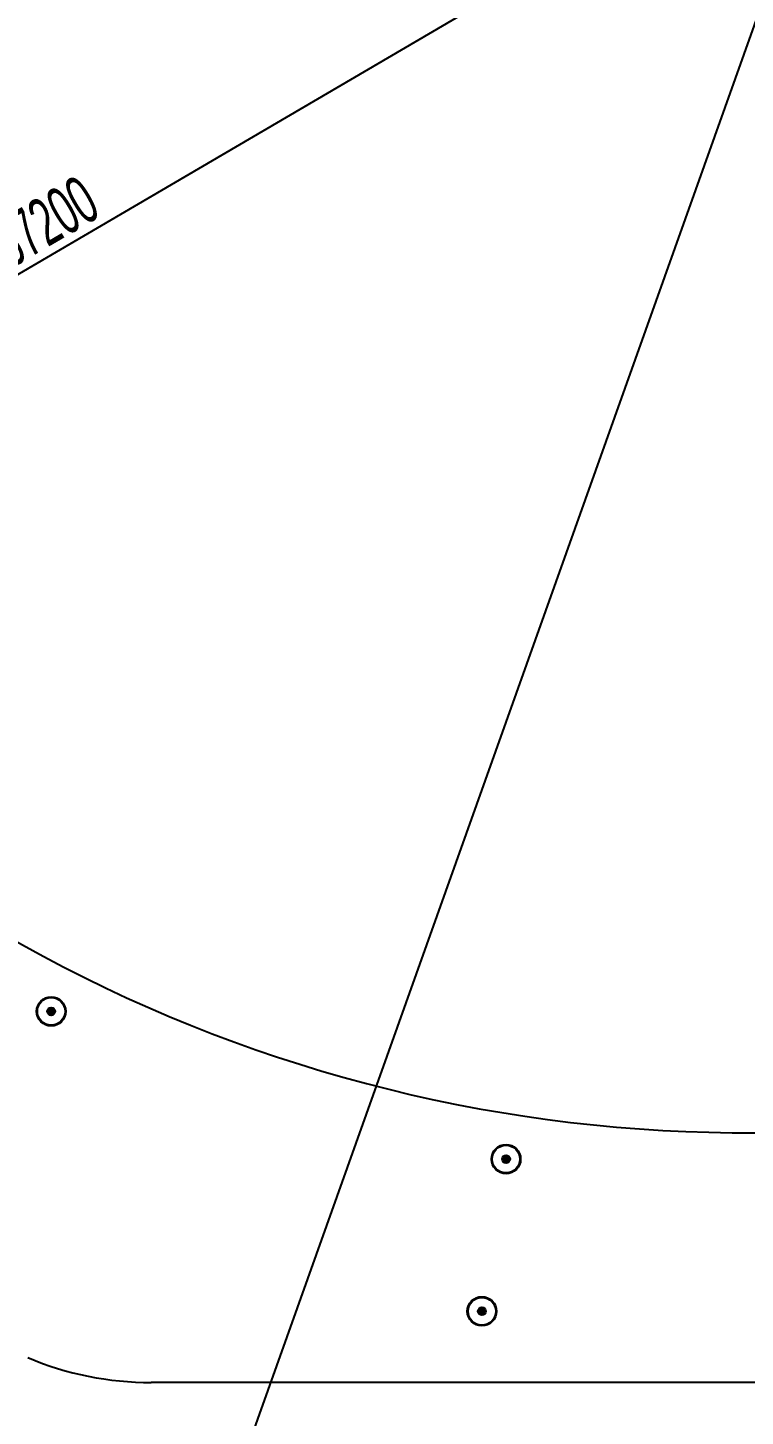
# Model space of a CAD drawing. Extents: x 1962160 to 37842216, y -162679 to 2997677.
# Drawn here: x 37586673 to 37613660, y 2690410 to 2742666 of the extents above; entities that cross this region are included whole.
import ezdxf

# ---------------------------------------------------------------- set-up
doc = ezdxf.new("R2010")
doc.units = 0
doc.header["$LTSCALE"] = 1000
doc.linetypes.add('CENTER', pattern=[2, 1.25, -0.25, 0.25, -0.25])
doc.linetypes.add('CENTER2', pattern=[28.575000000000003, 19.05, -3.175, 3.175, -3.175])
doc.layers.get('0').update_dxf_attribs({"color": 8})
doc.layers.get('Defpoints').update_dxf_attribs({"color": 8})
for name, color, linetype in [('#幕墙线-平面', 8, 'Continuous'), ('#标注', 8, 'Continuous'), ('#轴线', 8, 'CENTER2'), ('A-FLOR', 8, 'Continuous'), ('A-GRID', 8, 'CENTER'), ('A-STRS-HRAL', 8, 'Continuous'), ('COLUMN', 8, 'Continuous'), ('DIM', 8, 'Continuous'), ('G-ACCS', 8, 'Continuous'), ('PUB_HATCH', 8, 'Continuous'), ('周边建筑', 8, 'Continuous')]:
    doc.layers.add(name, color=color, linetype=linetype)
doc.styles.add('JHZX', font='jrs.shx', dxfattribs={"width": 0.6, "bigfont": 'jhz.shx'})
doc.dimstyles.new('JZBZ-600', dxfattribs={"dimscale": 600, "dimtxt": 3, "dimasz": 1.5, "dimexe": 1, "dimexo": 1, "dimgap": 0.5, "dimtad": 1, "dimdec": 0, "dimdsep": 46, "dimtxsty": 'JHZX', "dimblk1": 'ARCHTICK', "dimblk2": 'ARCHTICK', "dimsah": 1, "dimcen": 0, "dimclrd": 1, "dimclre": 1, "dimclrt": 2, "dimadec": 1, "dimazin": 2, "dimtfac": 1, "dimtdec": 0, "dimtix": 1, "dimtmove": 0, "dimatfit": 3, "dimfxl": 1, "dimtolj": 1, "dimlwd": -1, "dimlwe": -1, "dimarcsym": 1})

# ---------------------------------------------------------------- blocks, each defined once
blk = doc.blocks.new('ZWBLB')
at = {"layer": '周边建筑'}
for radius in [550, 520]:
    blk.add_circle((0, 0), radius, dxfattribs=at)
blk = doc.blocks.new('_YZH')
blk.add_circle((0, 0), 0.5)
at = {"layer": 'PUB_HATCH', "const_width": 0.5}
blk.add_lwpolyline([(-0.25, 0, 1), (0.25, 0, 1)], format="xyb", close=True, dxfattribs=at)
blk = doc.blocks.new('ECC')
at = {"layer": '周边建筑'}
blk.add_lwpolyline([(-144961.0630997047, 507399.6531258309, -0.4915583733557337), (-154134.5659141839, 534387.8212054032, 0.5294089154655723), (-166641.3883495554, 565013.4754202063, 0.3080313207257979), (-209345.4067650139, 547543.4786255118, 0.003255396117052669), (-209742.5934910476, 546935.049921216, 0.4514162296451251), (-206551.6844001412, 535678.5807068688, -0.5041137469169682), (-200160.8861739784, 502524.0348162339, 0.4317738221259302), (-198073.9038008526, 473484.7438077703, 0.2572373842583365), (-145094.9677719325, 463827.4077287451, 0.7172904305080308)], format="xyb", close=True, dxfattribs=at)
blk.add_arc((-162819.866218321, 516737.4065481108), 65000.00000000001, 322.2636191903554, 219.1220131277626, dxfattribs=at)
at = {"layer": 'COLUMN', "xscale": 300, "yscale": 300, "zscale": 300}
for p in [(-188924.3199533448, 465504.5314072794), (-171814.8479581326, 459945.3269638903), (-172722.1678553671, 454216.7345884386)]:
    blk.add_blockref('_YZH', p, dxfattribs=at)
at = {"layer": '周边建筑'}
for p in [(-188924.3199533448, 465504.5314068478), (-171814.8479581326, 459945.3269634582), (-172722.1678553671, 454216.7345880065)]:
    blk.add_blockref('ZWBLB', p, dxfattribs=at)
blk = doc.blocks.new('总体道路0521')
at = {"layer": 'G-ACCS'}
blk.add_line((35647994.84972021, 2918591.976535513), (35647950.17265674, 2918591.976535513), dxfattribs=at)
blk.add_arc((35647950.17265674, 2918603.976535513), 12, 247.2224412316008, 270, dxfattribs=at)
blk = doc.blocks.new('A$C06ac024f')
at = {"xscale": 1000, "yscale": 1000, "zscale": 1000}
blk.add_blockref('总体道路0521', (-35647972511.19448, -2918657176.530752), dxfattribs=at)
at = {"layer": '周边建筑'}
blk.add_blockref('ECC', (162819.8602113798, -516737.4017797778), dxfattribs=at)
blk = doc.blocks.new('A$C80b62fe7')
at = {"layer": '#幕墙线-平面'}
for radius, start, end in [(128529.4436852644, 333.5022467601689, 195.775796910644), (127529.4436852644, 333.539850647279, 195.7883970499479)]:
    blk.add_arc((71051.57360945642, 188867.3555372115), radius, start, end, dxfattribs=at)
blk = doc.blocks.new('DASWQE')
at = {"layer": 'DIM', "ltscale": 10}
blk.add_blockref('A$C80b62fe7', (-71047.03888088465, -188862.9763723449), dxfattribs=at)
blk = doc.blocks.new('_ARCHTICK')
at = {"const_width": 0.15}
blk.add_lwpolyline([(-0.5, -0.5), (0.5, 0.5)], dxfattribs=at)
blk = doc.blocks.new('*D104')
at = {"layer": '#标注', "color": 1, "transparency": 16777216}
for p, q in [((36781660.3661246, 2916845.416876333), (36784156.97577861, 2912585.622692861)), ((36725877.25225024, 2879124.095150679), (36783853.59030167, 2913103.26856832)), ((36723684.02807317, 2882866.243458692), (36726180.63772718, 2878606.44927522))]:
    blk.add_line(p, q, dxfattribs=at)
at = {"layer": 'Defpoints', "color": 0, "transparency": 16777216}
for p in [(36781356.98064765, 2917363.062751792), (36783853.59030167, 2913103.26856832), (36723380.64259622, 2883383.88933415)]:
    blk.add_point(p, dxfattribs=at)
at = {"layer": '#标注', "color": 1, "transparency": 16777216, "xscale": 900, "yscale": 900, "zscale": 900}
for p, rotation in [((36783853.59030167, 2913103.26856832), 30.37400968452037), ((36725877.25225024, 2879124.095150679), 210.3740096845204)]:
    blk.add_blockref('_ARCHTICK', p, dxfattribs=dict(at, rotation=rotation))
at = {"layer": '#标注', "color": 2, "transparency": 16777216, "insert": (36754258.65032206, 2897148.973610416), "char_height": 1800, "attachment_point": 5, "rotation": 30.37400968452037, "style": 'JHZX'}
blk.add_mtext('\\A1;67200', dxfattribs=at)
blk = doc.blocks.new('*D107')
at = {"layer": '#标注', "color": 1, "transparency": 16777216}
for p, q in [((36841600.49494493, 2932740.593753982), (36838647.90825477, 2932058.935405683)), ((36834817.40619402, 2887353.887143297), (36832193.13111316, 2888869.013067656))]:
    blk.add_line(p, q, dxfattribs=at)
blk.add_arc((36780598.51695529, 2918657.177440436), 60176.32874556846, 330.0000000000051, 12.99999999999468, dxfattribs=at)
at = {"layer": 'Defpoints', "color": 0, "transparency": 16777216}
for p in [(36842185.11698381, 2932875.564386589), (36780598.51695529, 2918657.177440436), (36838539.23566127, 2902407.141836517), (36835337.0214363, 2887053.887143296)]:
    blk.add_point(p, dxfattribs=at)
at = {"layer": '#标注', "color": 1, "transparency": 16777216, "xscale": 900, "yscale": 900, "zscale": 900}
for p, rotation in [((36839232.53029364, 2932193.906038289), 102.9999999999947), ((36832712.74635544, 2888569.013067656), 240.000000000005)]:
    blk.add_blockref('_ARCHTICK', p, dxfattribs=dict(at, rotation=rotation))
at = {"layer": '#标注', "color": 2, "transparency": 16777216, "insert": (36838927.0416475, 2909939.921017965), "char_height": 1800, "attachment_point": 5, "rotation": 81.49999999999952, "style": 'JHZX'}
blk.add_mtext('\\A1;43°', dxfattribs=at)
blk = doc.blocks.new('*D115')
at = {"layer": '#标注', "color": 1, "transparency": 16777216}
for p, q in [((36781163.74455722, 2918455.887206679), (36785933.89937644, 2916757.12802474)), ((36719446.12023383, 2731846.378676081), (36785368.67177467, 2916958.418258453)), ((36715241.19301637, 2733343.847624307), (36720011.3478356, 2731645.088442368))]:
    blk.add_line(p, q, dxfattribs=at)
at = {"layer": 'Defpoints', "color": 0, "transparency": 16777216}
for p in [(36780598.51695544, 2918657.177440392), (36785368.67177467, 2916958.418258453), (36714675.9654146, 2733545.13785802)]:
    blk.add_point(p, dxfattribs=at)
at = {"layer": '#标注', "color": 1, "transparency": 16777216, "xscale": 900, "yscale": 900, "zscale": 900}
for p, rotation in [((36785368.67177467, 2916958.418258453), 70.39804444161874), ((36719446.12023383, 2731846.378676081), 250.3980444416187)]:
    blk.add_blockref('_ARCHTICK', p, dxfattribs=dict(at, rotation=rotation))
at = {"layer": '#标注', "color": 2, "transparency": 16777216, "insert": (36751276.94080069, 2824804.978934683), "char_height": 1800, "attachment_point": 5, "rotation": 70.39804444161874, "style": 'JHZX'}
blk.add_mtext('\\A1;196500', dxfattribs=at)
blk = doc.blocks.new('*D116')
at = {"layer": '#标注', "color": 1, "transparency": 16777216}
for p, q in [((36720052.80944121, 2918657.177440438), (36721052.80944122, 2918657.17744044)), ((36727139.83025268, 2890232.689504632), (36728022.77784546, 2890702.161067573))]:
    blk.add_line(p, q, dxfattribs=at)
blk.add_arc((36780598.51695531, 2918657.177440446), 60145.70751408551, 180.000000000007, 208.0000000098545, dxfattribs=at)
at = {"layer": 'Defpoints', "color": 0, "transparency": 16777216}
for p in [(36719452.80944121, 2918657.177440438), (36780598.51695531, 2918657.177440446), (36721249.04645927, 2908902.87150869), (36726610.06169701, 2889951.006566867)]:
    blk.add_point(p, dxfattribs=at)
at = {"layer": '#标注', "color": 1, "transparency": 16777216, "xscale": 900, "yscale": 900, "zscale": 900}
for p, rotation in [((36720452.80944122, 2918657.17744044), 90.00000000000708), ((36727493.0092898, 2890420.478129813), 298.0000000098545)]:
    blk.add_blockref('_ARCHTICK', p, dxfattribs=dict(at, rotation=rotation))
at = {"layer": '#标注', "color": 2, "transparency": 16777216, "insert": (36723403.74887329, 2904396.920136248), "char_height": 1800, "attachment_point": 5, "rotation": 284.0000000049321, "style": 'JHZX'}
blk.add_mtext('\\A1;28°', dxfattribs=at)
blk = doc.blocks.new('DOTE-11')
at = {"layer": '#轴线'}
for radius, end in [(146599.9999999995, 183.9998103525153), (138799.9999999995, 210.1884172151102), (130399.9999999995, 210.3293811306592), (127949.9999999995, 210.3740096847854)]:
    blk.add_arc((36780598.51695531, 2918657.177440438), radius, 324.4999999903098, end, dxfattribs=at)
blk = doc.blocks.new('ZW-5001')
at = {"layer": '#标注'}
for base, center, p1, p2, picture, middle in [((36838539.23566127, 2902407.141836517), (36780598.51695529, 2918657.177440436), (36835337.02143629, 2887053.887143295), (36842185.1169838, 2932875.564386589), '*D107', (36838927.04164751, 2909939.921017965)), ((36721249.04645927, 2908902.87150869), (36780598.5169553, 2918657.177440446), (36719452.80944121, 2918657.177440437), (36726610.06169701, 2889951.006566868), '*D116', (36723403.74887329, 2904396.920136252))]:
    dim = blk.add_angular_dim_3p(base=base, center=center, p1=p1, p2=p2, dimstyle='JZBZ-600', dxfattribs=at)
    dim.commit()
    dim.dimension.update_dxf_attribs({"geometry": picture, "text_midpoint": middle})
for p1, p2, distance, picture, middle in [((36714675.96541459, 2733545.13785802), (36780598.51695544, 2918657.177440393), -5063.61133556153, '*D115', (36751276.94080069, 2824804.978934683)), ((36723380.64259622, 2883383.889334152), (36781356.98064765, 2917363.062751794), -4937.500000008618, '*D104', (36754258.65032206, 2897148.973610416))]:
    dim = blk.add_aligned_dim(p1=p1, p2=p2, distance=distance, dimstyle='JZBZ-600', dxfattribs=at)
    dim.commit()
    dim.dimension.update_dxf_attribs({"geometry": picture, "text_midpoint": middle})
blk = doc.blocks.new('FDGFH')
at = {"layer": 'A-FLOR'}
blk.add_blockref('ZW-5001', (-36780598.51155947, -2918657.163268261), dxfattribs=at)
at = {"layer": 'A-GRID'}
blk.add_blockref('DOTE-11', (-36780598.51155947, -2918657.163268261), dxfattribs=at)

msp = doc.modelspace()

# ---------------------------------------------------------------- linework, layer by layer
at = {"layer": '#标注', "ltscale": 10}
msp.add_arc((37613698.93117297, 2756873.557990519), 133683.2479391286, 95.211781154909, 188.8679084312478, dxfattribs=at)

# ---------------------------------------------------------------- block references
at = {"layer": 'A-STRS-HRAL'}
msp.add_blockref('DASWQE', (37613652.56708944, 2756885.970215484), dxfattribs=at)
at = {"layer": 'DIM', "ltscale": 10}
msp.add_blockref('A$C06ac024f', (37613657.10216346, 2756879.841327364), dxfattribs=at)
at = {"layer": 'DIM'}
msp.add_blockref('FDGFH', (37613657.09676763, 2756879.827155179), dxfattribs=at)

doc.saveas('drawing.dxf')
